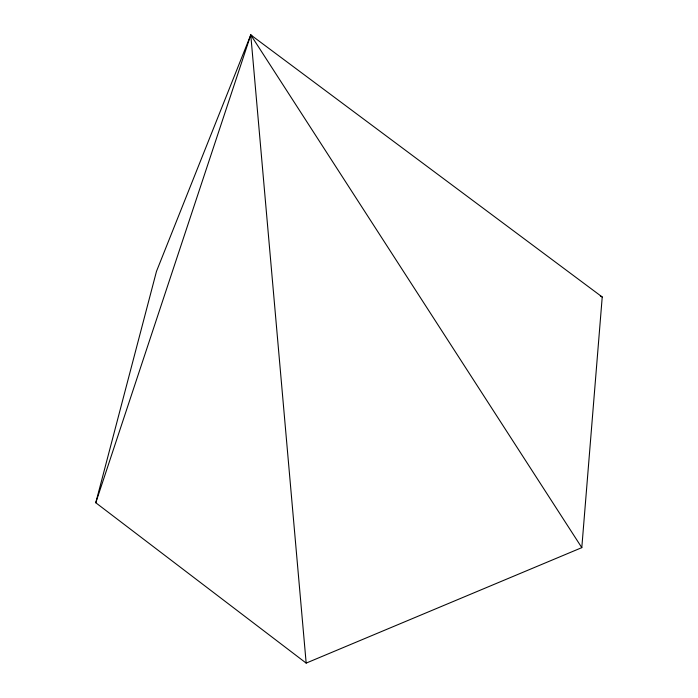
<?xml version="1.0" encoding="UTF-8"?>
<svg xmlns="http://www.w3.org/2000/svg" width="698" height="698" viewBox="0 0 698 698"><rect width="100%" height="100%" fill="white"/><g stroke="black" fill="none" stroke-linecap="round" stroke-linejoin="round"><path stroke-width="1.05" d="M581.8 547.642L602.226 296.99L250.765 34.9L156.492 271.33L95.774 502.752L306.169 663.1L581.8 547.642L250.765 34.9L95.774 502.752M600.324 295.926L602.226 296.99M252.283 36.462L250.765 34.9L306.169 663.1"/></g></svg>
